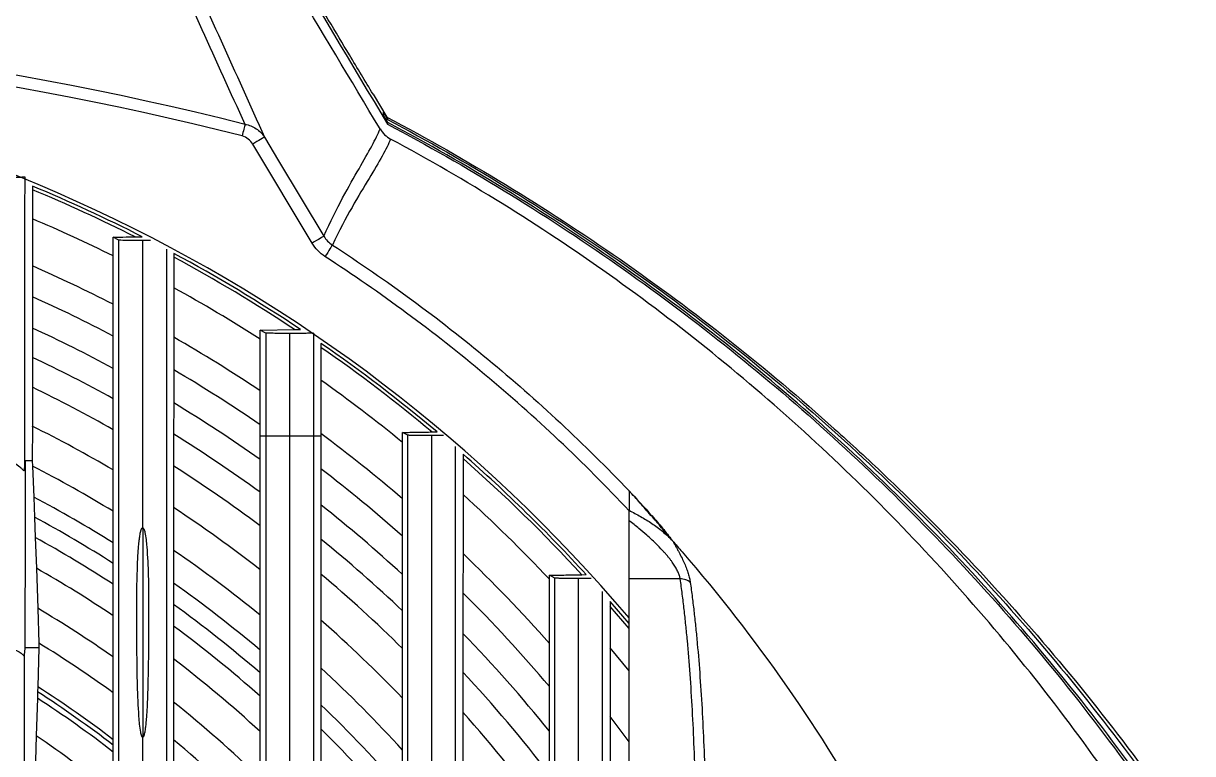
# Model space of a CAD drawing. Extents: x 9.3 to 87.2, y 1.1 to 68.8.
# Drawn here: x 82.111 to 84.659, y 29.003 to 30.594 of the extents above; entities that cross this region are included whole.
import ezdxf

# ---------------------------------------------------------------- set-up
doc = ezdxf.new("R2010")
doc.units = 0
doc.header["$MEASUREMENT"] = 0
doc.layers.add('OBJECT', color=7, linetype='CONTINUOUS')

msp = doc.modelspace()

# ---------------------------------------------------------------- linework, layer by layer
at = {"layer": 'OBJECT'}
for p, q in [((82.873, 30.44), (82.903, 30.3902)), ((82.9049, 30.3784), (82.8949, 30.3952)), ((82.7401, 30.1154), (82.6106, 30.331)), ((82.1307, 30.2319), (82.1306, 30.1685)), ((82.1307, 30.2397), (82.1307, 30.2319)), ((82.1306, 30.1685), (82.1306, 30.0658)), ((82.3191, 30.122), (82.3063, 30.1286)), ((82.3063, 30.0877), (82.3063, 30.1286)), ((82.3542, 30.1291), (82.3698, 30.1293)), ((82.3063, 29.9821), (82.3063, 30.0877)), ((82.4387, 30.085), (82.4386, 30.0184)), ((82.4387, 30.0932), (82.4387, 30.085)), ((82.1306, 30.0658), (82.1305, 29.9987)), ((82.4386, 30.0184), (82.4386, 29.9103)), ((82.1305, 29.9987), (82.1305, 29.9305)), ((82.3064, 29.913), (82.3063, 29.9821)), ((82.1305, 29.9305), (82.1304, 29.8665)), ((82.6266, 29.926), (82.702, 29.9271)), ((82.6266, 29.9065), (82.6266, 29.926)), ((82.6906, 29.9187), (82.6909, 29.9187)), ((82.6906, 29.9187), (82.6906, 29.9187)), ((82.702, 29.9271), (82.7147, 29.9273)), ((82.3064, 29.8427), (82.3064, 29.913)), ((82.4386, 29.9103), (82.4385, 29.8394)), ((82.6266, 29.7938), (82.6266, 29.9065)), ((82.7594, 29.897), (82.7594, 29.8882)), ((82.1304, 29.8665), (82.1304, 29.8013)), ((82.7594, 29.8882), (82.7593, 29.8168)), ((82.3064, 29.7765), (82.3064, 29.8427)), ((82.4385, 29.8394), (82.4385, 29.7672)), ((82.7593, 29.8168), (82.7592, 29.7004)), ((82.1304, 29.8013), (82.1304, 29.7167)), ((82.6267, 29.7197), (82.6266, 29.7938)), ((82.3065, 29.709), (82.3064, 29.7765)), ((82.4385, 29.7672), (82.4384, 29.6992)), ((82.1304, 29.7167), (82.1303, 29.6409)), ((82.6267, 29.6955), (82.6267, 29.7197)), ((82.3065, 29.6213), (82.3065, 29.709)), ((82.4384, 29.6992), (82.4384, 29.6297)), ((82.6266, 29.6441), (82.6267, 29.6955)), ((82.6267, 29.6955), (82.6391, 29.6955)), ((82.6909, 29.6955), (82.691, 29.6955)), ((82.743, 29.6955), (82.7592, 29.6955)), ((82.7592, 29.7004), (82.7592, 29.6955)), ((82.7592, 29.6955), (82.7593, 29.6236)), ((82.9489, 29.697), (82.9371, 29.7031)), ((82.9371, 29.6814), (82.9371, 29.7031)), ((83.0014, 29.7041), (83.0125, 29.7043)), ((82.9371, 29.5584), (82.9371, 29.6814)), ((82.1303, 29.6409), (82.1149, 29.6409)), ((82.1303, 29.6409), (82.1308, 29.6297)), ((82.6266, 29.5728), (82.6266, 29.6441)), ((83.0691, 29.6558), (83.0691, 29.6462)), ((83.0691, 29.6462), (83.0691, 29.5678)), ((82.1308, 29.6297), (82.1335, 29.5623)), ((82.3065, 29.5312), (82.3065, 29.6213)), ((82.4384, 29.6297), (82.4384, 29.5392)), ((82.7593, 29.6236), (82.7593, 29.545)), ((82.1335, 29.5623), (82.1352, 29.5185)), ((82.6266, 29.4996), (82.6266, 29.5728)), ((83.0691, 29.5678), (83.069, 29.439)), ((82.4384, 29.5392), (82.4383, 29.446)), ((82.7593, 29.545), (82.7593, 29.4706)), ((82.9372, 29.4771), (82.9371, 29.5584)), ((83.4309, 29.5345), (83.4309, 29.5335)), ((82.1352, 29.5185), (82.1368, 29.4742)), ((82.3066, 29.4624), (82.3065, 29.5312)), ((83.4309, 29.3838), (83.4309, 29.5111)), ((82.3709, 29.4955), (82.3709, 29.039)), ((82.6266, 29.404), (82.6266, 29.4996)), ((82.1368, 29.4742), (82.1392, 29.4072)), ((82.3066, 29.4177), (82.3066, 29.4624)), ((82.7593, 29.4706), (82.7593, 29.3943)), ((82.9372, 29.3935), (82.9372, 29.4771)), ((82.4383, 29.446), (82.4383, 29.3747)), ((83.069, 29.439), (83.0689, 29.3535)), ((82.1392, 29.4072), (82.1421, 29.3198)), ((82.3066, 29.3723), (82.3066, 29.4177)), ((82.6266, 29.305), (82.6266, 29.404)), ((82.7593, 29.3943), (82.7592, 29.2941)), ((82.9373, 29.314), (82.9372, 29.3935)), ((83.2691, 29.3857), (83.2572, 29.3918)), ((83.2572, 29.3832), (83.2572, 29.3918)), ((83.2573, 29.2433), (83.2572, 29.3832)), ((83.3278, 29.3931), (83.3375, 29.3933)), ((83.5424, 29.3838), (83.4309, 29.3838)), ((83.4309, 27.9441), (83.4309, 29.3838)), ((82.3066, 29.3036), (82.3066, 29.3723)), ((82.4383, 29.3747), (82.4383, 29.3282)), ((83.0689, 29.3535), (83.0689, 29.2653)), ((83.3897, 29.335), (83.3897, 29.324)), ((83.4309, 29.2869), (83.3897, 29.335)), ((82.1421, 29.3198), (82.1446, 29.244)), ((82.4383, 29.3282), (82.4382, 29.2811)), ((82.6266, 29.229), (82.6266, 29.305)), ((82.9373, 29.232), (82.9373, 29.314)), ((83.3897, 29.324), (83.3896, 29.2339)), ((83.4309, 29.2757), (83.3897, 29.324)), ((82.3066, 29.2138), (82.3066, 29.3036)), ((82.4382, 29.2811), (82.4382, 29.2094)), ((82.7592, 29.2941), (82.7592, 29.1901)), ((83.0689, 29.2653), (83.0688, 29.181)), ((82.1449, 29.2336), (82.1143, 29.2336)), ((82.1449, 29.2336), (82.1421, 29.1489)), ((82.1446, 29.244), (82.1449, 29.2336)), ((82.6266, 29.1793), (82.6266, 29.229)), ((82.9374, 29.1238), (82.9373, 29.232)), ((83.2573, 29.1495), (83.2573, 29.2433)), ((83.3896, 29.2339), (83.3895, 29.0838)), ((83.4309, 29.1835), (83.3896, 29.2339)), ((82.1126, 29.2182), (82.1126, 28.7231)), ((82.3067, 29.1357), (82.3066, 29.2138)), ((82.4382, 29.2094), (82.4382, 29.1155)), ((82.6266, 29.1287), (82.6266, 29.1793)), ((82.7592, 29.1901), (82.7591, 29.1098)), ((83.0688, 29.181), (83.0688, 29.0937)), ((82.1418, 29.138), (82.1414, 29.124)), ((82.1421, 29.1489), (82.1418, 29.138)), ((82.3067, 29.0336), (82.3067, 29.1357)), ((82.6267, 29.0514), (82.6266, 29.1287)), ((83.2573, 29.052), (83.2573, 29.1495)), ((82.1414, 29.124), (82.1389, 29.0419)), ((82.4382, 29.1155), (82.4382, 29.0334)), ((82.7591, 29.1098), (82.7591, 29.0571)), ((82.9374, 29.0105), (82.9374, 29.1238)), ((83.0688, 29.0937), (83.0687, 28.9776)), ((83.3895, 29.0838), (83.3895, 28.9822)), ((83.4309, 29.0293), (83.3895, 29.0838)), ((82.6267, 28.9495), (82.6267, 29.0514)), ((82.7591, 29.0571), (82.7591, 29.0033)), ((83.2573, 28.9581), (83.2573, 29.052)), ((82.1389, 29.0419), (82.1373, 28.9878)), ((82.3067, 29.0218), (82.3067, 29.0336)), ((82.4382, 29.0334), (82.4382, 28.9256)), ((82.3066, 29.0067), (82.3067, 29.0218)), ((82.3066, 28.9176), (82.3066, 29.0067)), ((82.7591, 29.0033), (82.759, 28.9209)), ((82.9374, 28.9558), (82.9374, 29.0105))]:
    msp.add_line(p, q, dxfattribs=at)
at = {"layer": 'OBJECT', "flags": 128}
for points in [[(82.594, 30.3743), (82.5935, 30.3721), (82.5928, 30.3696), (82.5921, 30.3668), (82.5913, 30.3636), (82.5905, 30.3602), (82.5895, 30.3566), (82.5886, 30.3529), (82.5877, 30.3491)], [(82.6362, 30.3464), (82.6354, 30.3458), (82.6337, 30.3448), (82.6312, 30.3433), (82.628, 30.3414), (82.6242, 30.3391), (82.6199, 30.3366), (82.6154, 30.3338), (82.6106, 30.331)], [(82.6362, 30.3464), (82.6671, 30.2949), (82.7657, 30.1308)], [(82.7657, 30.1308), (82.7649, 30.1303), (82.7632, 30.1293), (82.7607, 30.1278), (82.7575, 30.1259), (82.7537, 30.1236), (82.7494, 30.121), (82.7449, 30.1183), (82.7401, 30.1154)], [(82.7844, 30.1114), (82.7839, 30.1105), (82.7827, 30.1088), (82.7812, 30.1063), (82.7791, 30.1032), (82.7767, 30.0995), (82.7741, 30.0954), (82.7712, 30.0909), (82.7682, 30.0863)], [(82.6391, 29.9196), (82.6266, 29.926), (82.6266, 29.926)]]:
    msp.add_lwpolyline(points, dxfattribs=at)
at = {"layer": 'OBJECT'}
for centre, radius, start, end in [((80.8209, 23.3398), 7.2545, 75.85276, 89.84204), ((80.8209, 23.3398), 7.2285, 75.85276, 89.84147), ((80.8209, 27.0888), 3.42, 40.2566, 89.6649), ((80.8209, 27.0888), 3.4123, 63.0051, 67.4284), ((80.8209, 27.0888), 3.4051, 63.2373, 67.378), ((80.8209, 27.0888), 3.3466, 63.6508, 66.9608), ((80.8209, 27.0888), 3.4123, 56.2893, 61.6993), ((80.8209, 27.0888), 3.4051, 56.4659, 61.6341), ((80.8209, 27.0888), 3.2524, 62.8242, 66.2538), ((80.8209, 27.0888), 3.3466, 57.3464, 61.0927), ((80.8209, 27.0888), 3.1911, 62.2569, 65.7696), ((80.8209, 27.0888), 3.129, 61.6567, 65.2581), ((80.8209, 27.0888), 3.2524, 56.2746, 60.1726), ((80.8209, 27.0888), 3.4123, 50.0406, 55.3827), ((80.8209, 27.0888), 3.071, 61.0703, 64.759), ((80.8209, 27.0888), 3.4051, 50.1807, 55.299), ((80.8209, 27.0888), 3.1911, 55.5361, 59.5405), ((80.8209, 27.0888), 3.3466, 50.7772, 54.6041), ((80.8209, 27.0888), 3.0121, 60.4487, 64.2307), ((80.8209, 27.0888), 3.129, 54.7532, 58.8708), ((80.8209, 27.0888), 2.9361, 59.6035, 63.5134), ((80.8209, 27.0888), 3.071, 53.9853, 58.2155), ((80.8209, 27.0888), 3.2524, 49.4072, 53.4172), ((80.8209, 27.0888), 3.4123, 42.4821, 48.7879), ((80.8209, 27.0888), 3.4051, 42.589, 48.6815), ((80.8209, 27.0888), 2.8588, 58.6888, 62.7283), ((80.8209, 27.0888), 3.0121, 53.1674, 57.5198), ((80.8209, 27.0888), 3.1911, 48.4563, 52.5949), ((80.8209, 27.0888), 2.8002, 57.9567, 62.0467), ((80.8209, 27.0888), 3.3466, 43.2827, 47.796), ((80.8209, 27.0888), 2.9361, 52.0485, 56.572), ((80.8209, 27.0888), 3.129, 47.4401, 51.7203), ((80.8209, 27.0888), 2.7624, 57.4646, 61.5908), ((80.8209, 27.0888), 2.7243, 56.9516, 61.1173), ((80.8209, 27.0888), 3.071, 46.4364, 50.8607), ((80.8209, 27.0888), 2.8588, 50.8288, 55.5438), ((80.8209, 27.0888), 3.2524, 41.4869, 46.2729), ((80.8209, 27.0888), 2.667, 56.146, 60.3769), ((80.8209, 27.0888), 3.0121, 45.3605, 49.9439), ((80.8209, 27.0888), 2.8002, 49.8456, 54.7186), ((80.8209, 27.0888), 3.1911, 40.225, 45.2122), ((80.8209, 27.0888), 2.5929, 55.0404, 59.3664), ((80.8209, 27.0888), 2.7624, 49.1809, 54.1628), ((80.8209, 27.0888), 2.7243, 48.4847, 53.5824), ((80.8209, 27.0888), 2.9361, 43.8756, 48.6864), ((80.8209, 27.0888), 3.129, 38.861, 44.0745), ((80.8209, 27.0888), 2.5293, 54.0255, 58.4438), ((80.8209, 27.0888), 2.667, 47.3839, 52.6688), ((80.8209, 27.0888), 2.8588, 42.238, 47.3107), ((80.8209, 27.0888), 3.071, 37.4971, 42.946), ((80.8209, 27.0888), 2.438, 52.4532, 57.1942), ((80.8209, 27.0888), 2.4474, 52.622, 57.3263), ((80.8209, 27.0888), 2.4261, 52.2356, 57.0242), ((80.8209, 27.0888), 2.5929, 45.858, 51.4106), ((80.8209, 27.0888), 2.8002, 40.9025, 46.1971), ((80.8209, 27.0888), 3.0121, 36.0138, 41.7301), ((80.8209, 27.0888), 2.7624, 39.9912, 45.4419), ((80.8209, 27.0888), 2.3562, 50.9098, 55.9888), ((80.8209, 27.0888), 2.5293, 44.4398, 50.2503)]:
    msp.add_arc(centre, radius, start, end, dxfattribs=at)
for points, knots in [([(82.873, 30.44), (82.8561, 30.4681), (82.8255, 30.519), (82.7796, 30.5952), (82.7396, 30.6616), (82.7062, 30.7172), (82.6763, 30.767), (82.6456, 30.8181), (82.5958, 30.9011), (82.5227, 31.023), (82.4629, 31.1226), (82.4293, 31.1786)], [0, 0, 0, 0, 0.154296, 0.279932, 0.378304, 0.452419, 0.496235, 0.557513, 0.638515, 0.797026, 1, 1, 1, 1]), ([(82.8882, 30.3643), (82.8238, 30.472), (82.7594, 30.5796), (82.695, 30.6872), (82.6127, 30.8248), (82.5304, 30.9623), (82.4481, 31.0999)], [0.00042223, 0.00042223, 0.00042223, 0.00042223, 0.00998302, 0.00998302, 0.00998302, 0.02220394, 0.02220394, 0.02220394, 0.02220394]), ([(82.903, 30.3902), (83.0787, 30.2972), (83.2482, 30.194), (83.4928, 30.0236), (83.5726, 29.9644), (83.7283, 29.8413), (83.8042, 29.7774), (83.9152, 29.678), (83.9518, 29.6443), (84.0237, 29.5759), (84.0591, 29.5412), (84.1635, 29.4357), (84.2308, 29.3633), (84.426, 29.1405), (84.5472, 28.9841), (84.6591, 28.8198)], [0, 0, 0, 0, 0.25, 0.25, 0.375, 0.375, 0.5, 0.5, 0.5625, 0.5625, 0.625, 0.625, 0.75, 0.75, 1, 1, 1, 1]), ([(82.9048, 30.3846), (82.992, 30.3385), (83.0777, 30.2897), (83.2461, 30.187), (83.3287, 30.133), (83.5714, 29.9638), (83.7263, 29.8411), (84.0199, 29.5777), (84.1587, 29.437), (84.4181, 29.1397), (84.5387, 28.9833), (84.6493, 28.8199)], [0, 0, 0, 0, 0.125, 0.125, 0.25, 0.25, 0.5, 0.5, 0.75, 0.75, 1, 1, 1, 1]), ([(84.6336, 28.8212), (84.579, 28.9025), (84.5219, 28.9822), (84.4029, 29.1379), (84.3411, 29.2138), (84.2129, 29.3615), (84.1466, 29.4335), (84.0094, 29.5733), (83.9387, 29.6411), (83.7203, 29.8378), (83.5666, 29.96), (83.3258, 30.1283), (83.2438, 30.182), (83.0766, 30.2841), (82.9916, 30.3326), (82.9049, 30.3784)], [0, 0, 0, 0, 0.125, 0.125, 0.25, 0.25, 0.375, 0.375, 0.5, 0.5, 0.75, 0.75, 0.875, 0.875, 1, 1, 1, 1]), ([(82.594, 30.3743), (82.5984, 30.3736), (82.6027, 30.3724), (82.6108, 30.3692), (82.6146, 30.3672), (82.6256, 30.3599), (82.6316, 30.3537), (82.6362, 30.3464)], [0, 0, 0, 0, 0.25, 0.25, 0.5, 0.5, 1, 1, 1, 1]), ([(82.7657, 30.1308), (82.794, 30.1939), (82.821, 30.2406), (82.8532, 30.2963), (82.8625, 30.3126), (82.8778, 30.3414), (82.8839, 30.3538), (82.8882, 30.3643)], [0, 0, 0, 0, 0.5, 0.5, 0.75, 0.75, 1, 1, 1, 1]), ([(82.8882, 30.3643), (82.891, 30.3597), (82.8944, 30.3555), (82.9021, 30.3481), (82.9065, 30.3449), (82.9113, 30.3423)], [0, 0, 0, 0, 0.5, 0.5, 1, 1, 1, 1]), ([(82.9045, 30.3746), (82.9909, 30.3288), (83.0757, 30.2805), (83.2423, 30.1786), (83.3241, 30.1251), (83.4841, 30.0131), (83.5624, 29.9546), (83.7153, 29.833), (83.7897, 29.7699), (83.9343, 29.6393), (84.0047, 29.5718), (84.1412, 29.4324), (84.2075, 29.3604), (84.3988, 29.1391), (84.517, 28.9841), (84.6256, 28.8216)], [0, 0, 0, 0, 0.125, 0.125, 0.25, 0.25, 0.375, 0.375, 0.5, 0.5, 0.625, 0.625, 0.75, 0.75, 1, 1, 1, 1]), ([(82.6106, 30.331), (82.608, 30.3353), (82.6048, 30.3391), (82.597, 30.3454), (82.5925, 30.3478), (82.5877, 30.3491)], [0, 0, 0, 0, 0.5, 0.5, 1, 1, 1, 1]), ([(82.9113, 30.3423), (82.9069, 30.3318), (82.9007, 30.3195), (82.8849, 30.2909), (82.8753, 30.2748), (82.842, 30.2197), (82.814, 30.1736), (82.7844, 30.1114)], [0, 0, 0, 0, 0.25, 0.25, 0.5, 0.5, 1, 1, 1, 1]), ([(84.5524, 28.8395), (84.5008, 28.9179), (84.4469, 28.9946), (84.3345, 29.1444), (84.2761, 29.2174), (84.1547, 29.3599), (84.0917, 29.4294), (83.9614, 29.5645), (83.8943, 29.6298), (83.7563, 29.7563), (83.6853, 29.8173), (83.5396, 29.9351), (83.4647, 29.9919), (83.2356, 30.1546), (83.0766, 30.2534), (82.9113, 30.3423)], [0, 0, 0, 0, 0.125, 0.125, 0.25, 0.25, 0.375, 0.375, 0.5, 0.5, 0.625, 0.625, 0.75, 0.75, 1, 1, 1, 1]), ([(82.0638, 30.2589), (82.0678, 30.2589), (82.0757, 30.2589), (82.0877, 30.2591), (82.1008, 30.2594), (82.1109, 30.2598), (82.1128, 30.2602), (82.1137, 30.2603)], [0, 0, 0, 0, 0.113325, 0.2257351, 0.4046045, 0.7054937, 1, 1, 1, 1]), ([(82.1137, 30.2603), (82.1137, 30.2447), (82.1136, 30.1514), (82.1135, 30.0036), (82.1135, 29.8084), (82.1134, 29.7015), (82.1134, 29.6409), (82.1134, 29.6409)], [0, 0, 0, 0, 0.080863, 0.483213, 0.741499, 0.999997, 1, 1, 1, 1]), ([(82.3063, 30.1286), (82.3158, 30.1287), (82.3319, 30.1289), (82.3478, 30.1291), (82.3542, 30.1291)], [0, 0, 0, 0, 0.598162, 1, 1, 1, 1]), ([(82.3709, 30.1211), (82.3652, 30.1211), (82.3538, 30.1211), (82.3386, 30.1213), (82.3268, 30.1215), (82.3204, 30.1217), (82.3195, 30.1219), (82.3191, 30.122)], [0, 0, 0, 0, 0.212091, 0.42449, 0.639819, 0.859917, 1, 1, 1, 1]), ([(82.3191, 27.7642), (82.3191, 27.8397), (82.3191, 28.0077), (82.3191, 28.2475), (82.3191, 28.4874), (82.3191, 28.7058), (82.3191, 28.9021), (82.3191, 29.0936), (82.3191, 29.2901), (82.3191, 29.4963), (82.3191, 29.7051), (82.3191, 29.9167), (82.3191, 30.0528), (82.3191, 30.122)], [0, 0, 0, 0, 0.076748, 0.170724, 0.25993, 0.344183, 0.423507, 0.498162, 0.588795, 0.681648, 0.782045, 0.889239, 1, 1, 1, 1]), ([(82.3709, 29.4955), (82.3709, 29.5538), (82.3709, 29.674), (82.3709, 29.8852), (82.3709, 30.0307), (82.3709, 30.1211)], [0, 0, 0, 0, 0.2635522, 0.5429809, 1, 1, 1, 1]), ([(82.3877, 30.1211), (82.3849, 30.1211), (82.3795, 30.1211), (82.3737, 30.1211), (82.3709, 30.1211)], [0, 0, 0, 0, 0.517113, 1, 1, 1, 1]), ([(82.4226, 30.1027), (82.4226, 30.0356), (82.4226, 29.8978), (82.4226, 29.6804), (82.4226, 29.4595), (82.4226, 29.24), (82.4226, 29.0118), (82.4226, 28.7823), (82.4226, 28.5411), (82.4226, 28.2943), (82.4226, 28.0382), (82.4226, 27.8545), (82.4226, 27.7665)], [0, 0, 0, 0, 0.108416, 0.222817, 0.329103, 0.427636, 0.525365, 0.629321, 0.717185, 0.810539, 0.909292, 1, 1, 1, 1]), ([(82.7844, 30.1114), (82.9024, 30.0349), (83.0153, 29.9519), (83.1771, 29.8179), (83.2298, 29.7716), (83.3326, 29.6758), (83.3825, 29.6264), (83.4309, 29.5757)], [0, 0, 0, 0, 0.5, 0.5, 0.75, 0.75, 1, 1, 1, 1]), ([(83.4309, 29.5325), (83.3816, 29.5851), (83.3306, 29.6362), (83.2255, 29.7354), (83.1715, 29.7834), (83.0055, 29.922), (82.8896, 30.0076), (82.7682, 30.0863)], [0, 0, 0, 0, 0.25, 0.25, 0.5, 0.5, 1, 1, 1, 1]), ([(82.6391, 29.9196), (82.6391, 29.8786), (82.6391, 29.8053), (82.6391, 29.7291), (82.6391, 29.6955)], [0, 0, 0, 0, 0.559723, 1, 1, 1, 1]), ([(82.6906, 29.9187), (82.6848, 29.9188), (82.6734, 29.9188), (82.6582, 29.9189), (82.6465, 29.9192), (82.6403, 29.9194), (82.6395, 29.9196), (82.6391, 29.9196)], [0, 0, 0, 0, 0.21405, 0.428363, 0.645491, 0.867144, 1, 1, 1, 1]), ([(82.6906, 29.9187), (82.6906, 29.9187), (82.6906, 29.9187), (82.6906, 29.9187), (82.6906, 29.9187), (82.6906, 29.9187), (82.6906, 29.9187), (82.6906, 29.9187), (82.6906, 29.9187), (82.6906, 29.9187), (82.6906, 29.9187), (82.6906, 29.9187), (82.6906, 29.9187), (82.6906, 29.9187)], [0, 0, 0, 0, 0.151859, 0.268359, 0.372071, 0.424095, 0.462365, 0.486839, 0.511683, 0.534377, 0.574191, 0.680837, 1, 1, 1, 1]), ([(82.7431, 29.9196), (82.7423, 29.9195), (82.7407, 29.9193), (82.7308, 29.919), (82.7168, 29.9188), (82.7026, 29.9188), (82.6938, 29.9187), (82.6909, 29.9187)], [0, 0, 0, 0, 0.225896, 0.451559, 0.674025, 0.891797, 1, 1, 1, 1]), ([(82.6909, 29.9187), (82.6909, 29.8779), (82.6909, 29.8049), (82.6909, 29.729), (82.6909, 29.6955)], [0, 0, 0, 0, 0.559712, 1, 1, 1, 1]), ([(82.7431, 29.9196), (82.7431, 29.8786), (82.743, 29.8053), (82.743, 29.7291), (82.743, 29.6955)], [0, 0, 0, 0, 0.559723, 1, 1, 1, 1]), ([(82.6391, 29.6955), (82.6391, 29.6061), (82.6391, 29.4302), (82.6391, 29.1493), (82.639, 28.87), (82.639, 28.5968), (82.639, 28.326), (82.639, 28.0554), (82.639, 27.8656), (82.639, 27.772)], [0, 0, 0, 0, 0.1688338, 0.3318784, 0.4836118, 0.6208016, 0.7496822, 0.8767103, 1, 1, 1, 1]), ([(82.6391, 29.6955), (82.6402, 29.6956), (82.6426, 29.6957), (82.6566, 29.6957), (82.6737, 29.6956), (82.6853, 29.6956), (82.6909, 29.6955)], [0, 0, 0, 0, 0.270088, 0.56169, 0.788984, 1, 1, 1, 1]), ([(82.6909, 29.6955), (82.6909, 29.6955), (82.6909, 29.6955), (82.6909, 29.6954), (82.6909, 29.6954)], [0, 0, 0, 0, 0.559885, 1, 1, 1, 1]), ([(82.6909, 29.6955), (82.6909, 29.6955), (82.691, 29.6955), (82.691, 29.6955), (82.691, 29.6955)], [0, 0, 0, 0, 0.559844, 1, 1, 1, 1]), ([(82.6909, 29.6954), (82.6909, 29.6188), (82.6909, 29.4677), (82.6909, 29.2426), (82.6909, 29.0347), (82.6909, 28.904), (82.6909, 28.8407)], [0, 0, 0, 0, 0.2943602, 0.581245, 0.7968207, 1, 1, 1, 1]), ([(82.691, 29.6955), (82.6982, 29.6955), (82.7132, 29.6954), (82.7305, 29.6954), (82.7408, 29.6954), (82.7423, 29.6955), (82.743, 29.6955)], [0, 0, 0, 0, 0.270412, 0.561722, 0.788825, 1, 1, 1, 1]), ([(82.743, 29.6955), (82.743, 29.6061), (82.743, 29.4302), (82.743, 29.1493), (82.743, 28.87), (82.743, 28.5968), (82.7429, 28.326), (82.7429, 28.0563), (82.7429, 27.8674), (82.7429, 27.7748)], [0, 0, 0, 0, 0.169042, 0.332288, 0.484209, 0.621568, 0.750608, 0.877793, 1, 1, 1, 1]), ([(82.9371, 29.7031), (82.9479, 29.7032), (82.9695, 29.7036), (82.9908, 29.704), (83.0014, 29.7041)], [0, 0, 0, 0, 0.504158, 1, 1, 1, 1]), ([(82.9489, 28.9558), (82.9489, 29.0297), (82.9489, 29.1774), (82.9489, 29.4284), (82.9489, 29.5951), (82.9489, 29.697)], [0, 0, 0, 0, 0.2800818, 0.5600234, 1, 1, 1, 1]), ([(83.0009, 29.6961), (82.9961, 29.6961), (82.9856, 29.6962), (82.9706, 29.6963), (82.9582, 29.6965), (82.9506, 29.6968), (82.9494, 29.6969), (82.9489, 29.697)], [0, 0, 0, 0, 0.178812, 0.392008, 0.607323, 0.826626, 1, 1, 1, 1]), ([(83.0268, 29.6963), (83.0266, 29.6963), (83.0218, 29.6962), (83.0124, 29.6961), (83.0037, 29.6961), (83.0009, 29.6961)], [0, 0, 0, 0, 0.04116, 0.68499, 1, 1, 1, 1]), ([(83.0009, 28.9558), (83.0009, 29.0296), (83.0009, 29.1771), (83.0009, 29.4278), (83.0009, 29.5944), (83.0009, 29.6961)], [0, 0, 0, 0, 0.280082, 0.560024, 1, 1, 1, 1]), ([(83.0529, 28.9558), (83.0529, 29.0297), (83.0529, 29.1774), (83.0529, 29.4199), (83.0529, 29.5786), (83.0529, 29.6725)], [0, 0, 0, 0, 0.290134, 0.580123, 1, 1, 1, 1]), ([(82.065, 29.6409), (82.0687, 29.6409), (82.0778, 29.6407), (82.0915, 29.6365), (82.1027, 29.6293), (82.109, 29.6228), (82.1119, 29.6194), (82.1131, 29.6193), (82.1133, 29.6212), (82.1134, 29.6223)], [0, 0, 0, 0, 0.132474, 0.329582, 0.525438, 0.670843, 0.771974, 0.87275, 1, 1, 1, 1]), ([(82.1134, 29.6223), (82.1136, 29.626), (82.114, 29.6336), (82.1146, 29.6384), (82.1149, 29.6409)], [0, 0, 0, 0, 0.498857, 1, 1, 1, 1]), ([(82.1134, 29.6409), (82.1134, 29.6409), (82.1134, 29.6349), (82.1134, 29.6286), (82.1134, 29.6223)], [0, 0, 0, 0, 0.000082, 1, 1, 1, 1]), ([(82.1149, 29.6409), (82.1149, 29.6409), (82.1149, 29.6285), (82.1148, 29.5585), (82.1145, 29.4331), (82.1143, 29.2983), (82.1143, 29.2336), (82.1143, 29.2336)], [0, 0, 0, 0, 0.0000025, 0.1070593, 0.5353685, 0.9999975, 1, 1, 1, 1]), ([(83.4309, 29.5757), (83.4309, 29.5748), (83.4309, 29.5725), (83.4309, 29.5694), (83.4309, 29.5694), (83.4309, 29.5694)], [0, 0, 0, 0, 0.25, 0.25, 0.2507531, 0.2507531, 0.2507531, 0.2507531]), ([(83.5245, 29.4682), (83.517, 29.4773), (83.5095, 29.4863), (83.4943, 29.5044), (83.4865, 29.5134), (83.4709, 29.5313), (83.4631, 29.5403), (83.4472, 29.5581), (83.4391, 29.5669), (83.4309, 29.5757)], [0, 0, 0, 0, 0.25, 0.25, 0.5, 0.5, 0.75, 0.75, 1, 1, 1, 1]), ([(83.4309, 29.5622), (83.4309, 29.5611), (83.4309, 29.5599), (83.4309, 29.556), (83.4309, 29.5533), (83.4309, 29.5505)], [0.4233158, 0.4233158, 0.4233158, 0.4233158, 0.5, 0.5, 0.6620483, 0.6620483, 0.6620483, 0.6620483]), ([(83.4309, 29.5505), (83.4309, 29.549), (83.4309, 29.5475), (83.4309, 29.5422), (83.4309, 29.5383), (83.4309, 29.5344)], [0.6620483, 0.6620483, 0.6620483, 0.6620483, 0.75, 0.75, 0.9646688, 0.9646688, 0.9646688, 0.9646688]), ([(83.4309, 29.5335), (83.4394, 29.5291), (83.4478, 29.5245), (83.4644, 29.515), (83.4725, 29.5101), (83.4805, 29.5048)], [0, 0, 0, 0, 0.5, 0.5, 1, 1, 1, 1]), ([(83.4309, 29.5111), (83.4309, 29.5136), (83.4309, 29.5187), (83.4309, 29.5262), (83.4309, 29.531), (83.4309, 29.5335)], [0, 0, 0, 0, 0.332207, 0.665337, 1, 1, 1, 1]), ([(83.5424, 29.3838), (83.5422, 29.3849), (83.5418, 29.3872), (83.5408, 29.3909), (83.5394, 29.3947), (83.5378, 29.3986), (83.5358, 29.4028), (83.5335, 29.407), (83.531, 29.4114), (83.5281, 29.416), (83.5248, 29.4207), (83.5213, 29.4255), (83.5175, 29.4304), (83.5134, 29.4354), (83.5089, 29.4405), (83.5009, 29.4493), (83.4881, 29.4622), (83.4706, 29.4782), (83.4513, 29.4946), (83.4381, 29.5053), (83.4309, 29.5111)], [0, 0, 0, 0, 0.03275, 0.065627, 0.098703, 0.132046, 0.165724, 0.199802, 0.234343, 0.269408, 0.305054, 0.341338, 0.378311, 0.416022, 0.454519, 0.493845, 0.613582, 0.746552, 0.861026, 1, 1, 1, 1]), ([(83.4803, 29.5219), (83.4882, 29.5129), (83.4961, 29.5037), (83.5111, 29.4856), (83.5182, 29.4767), (83.5245, 29.4682)], [0, 0, 0, 0, 0.5, 0.5, 1, 1, 1, 1]), ([(82.3709, 29.039), (82.3708, 29.039), (82.3706, 29.039), (82.3702, 29.0392), (82.3694, 29.04), (82.3678, 29.0436), (82.3647, 29.0585), (82.3597, 29.1186), (82.3585, 29.2067), (82.3577, 29.3131), (82.3583, 29.3843), (82.3603, 29.4316), (82.3618, 29.4529), (82.3632, 29.4671), (82.3645, 29.4766), (82.3656, 29.483), (82.3665, 29.4873), (82.3674, 29.4901), (82.368, 29.492), (82.3686, 29.4933), (82.3691, 29.4942), (82.3696, 29.4949), (82.3701, 29.4953), (82.3705, 29.4955), (82.3708, 29.4955), (82.3709, 29.4955)], [0, 0, 0, 0, 0.000435, 0.000993, 0.002039, 0.006642, 0.024814, 0.097193, 0.386386, 0.588582, 0.793128, 0.860987, 0.906473, 0.936983, 0.957465, 0.971232, 0.980501, 0.986757, 0.990995, 0.993881, 0.995864, 0.997741, 0.998586, 0.99944, 1, 1, 1, 1]), ([(82.3709, 29.4955), (82.371, 29.4955), (82.3713, 29.4955), (82.3717, 29.4953), (82.3725, 29.4945), (82.3743, 29.4912), (82.3776, 29.4776), (82.3831, 29.4224), (82.3842, 29.3232), (82.3836, 29.2167), (82.3819, 29.142), (82.3806, 29.108), (82.3792, 29.0851), (82.3779, 29.0698), (82.3768, 29.0595), (82.3758, 29.0526), (82.3749, 29.048), (82.3742, 29.0449), (82.3735, 29.0428), (82.373, 29.0415), (82.3726, 29.0405), (82.3722, 29.0398), (82.3718, 29.0394), (82.3714, 29.0391), (82.3711, 29.039), (82.371, 29.039), (82.3709, 29.039)], [0, 0, 0, 0, 0.000522, 0.001189, 0.002443, 0.006959, 0.024865, 0.096172, 0.38105, 0.68937, 0.791599, 0.860055, 0.905918, 0.936663, 0.957291, 0.971145, 0.980463, 0.986744, 0.99099, 0.993874, 0.995846, 0.99721, 0.99864, 0.999214, 0.999697, 1, 1, 1, 1]), ([(83.4805, 29.5048), (83.4885, 29.4995), (83.4961, 29.4938), (83.5109, 29.4816), (83.518, 29.4752), (83.5245, 29.4682)], [0, 0, 0, 0, 0.5, 0.5, 1, 1, 1, 1]), ([(83.5257, 29.4668), (83.527, 29.4647), (83.5295, 29.4604), (83.5332, 29.4541), (83.5367, 29.4477), (83.5412, 29.4393), (83.5464, 29.4291), (83.5518, 29.4173), (83.5563, 29.406), (83.56, 29.3953), (83.5627, 29.3854), (83.5637, 29.3794), (83.5642, 29.3764)], [0, 0, 0, 0, 0.061983, 0.124771, 0.188422, 0.252992, 0.380317, 0.504454, 0.631337, 0.75564, 0.878224, 1, 1, 1, 1]), ([(83.2572, 29.3918), (83.2692, 29.392), (83.2928, 29.3925), (83.3163, 29.3929), (83.3278, 29.3931)], [0, 0, 0, 0, 0.507871, 1, 1, 1, 1]), ([(83.3209, 29.3848), (83.3161, 29.3848), (83.3054, 29.3848), (83.2903, 29.385), (83.2803, 29.3851), (83.2731, 29.3853), (83.2698, 29.3855), (83.2693, 29.3856), (83.2691, 29.3857)], [0, 0, 0, 0, 0.180264, 0.399951, 0.620044, 0.703485, 0.927142, 1, 1, 1, 1]), ([(83.2691, 27.7908), (83.2691, 27.8542), (83.2691, 28.0092), (83.2691, 28.2358), (83.2691, 28.4723), (83.2691, 28.6958), (83.2691, 28.8983), (83.2691, 29.08), (83.2691, 29.241), (83.2691, 29.3384), (83.2691, 29.3857)], [0, 0, 0, 0, 0.1030489, 0.2520267, 0.3930491, 0.5242615, 0.6641458, 0.7868348, 0.8966999, 1, 1, 1, 1]), ([(83.3486, 29.3849), (83.3477, 29.3849), (83.3425, 29.3849), (83.3324, 29.3848), (83.3238, 29.3848), (83.3209, 29.3848)], [0, 0, 0, 0, 0.114527, 0.705653, 1, 1, 1, 1]), ([(83.3209, 27.7925), (83.3209, 27.8551), (83.3209, 28.0093), (83.3209, 28.2351), (83.3209, 28.4716), (83.3209, 28.695), (83.3209, 28.8975), (83.3209, 29.0792), (83.3209, 29.2401), (83.3209, 29.3376), (83.3209, 29.3848)], [0, 0, 0, 0, 0.101969, 0.251093, 0.392267, 0.523634, 0.663708, 0.786577, 0.896589, 1, 1, 1, 1]), ([(83.5642, 29.3764), (83.5615, 29.3788), (83.5581, 29.3808), (83.5505, 29.3833), (83.5464, 29.3839), (83.5424, 29.3838)], [0, 0, 0, 0, 0.5, 0.5, 1, 1, 1, 1]), ([(83.5636, 27.8934), (83.5639, 27.9029), (83.5643, 27.9218), (83.565, 27.9501), (83.5656, 27.9785), (83.5663, 28.007), (83.5669, 28.0355), (83.5675, 28.0641), (83.5682, 28.0928), (83.5695, 28.1536), (83.5713, 28.2367), (83.5734, 28.3437), (83.5749, 28.4454), (83.576, 28.5538), (83.5768, 28.6553), (83.5774, 28.7844), (83.5764, 28.9021), (83.573, 29.0164), (83.5691, 29.0987), (83.5642, 29.1768), (83.5592, 29.2377), (83.5547, 29.2838), (83.551, 29.3175), (83.5469, 29.3511), (83.544, 29.3728), (83.5424, 29.3838)], [0, 0, 0, 0, 0.015248, 0.030599, 0.046055, 0.061614, 0.077278, 0.093045, 0.108916, 0.124891, 0.194541, 0.249312, 0.309671, 0.374309, 0.445914, 0.499948, 0.624441, 0.686154, 0.748806, 0.812217, 0.874119, 0.904214, 0.935225, 0.967153, 1, 1, 1, 1]), ([(83.3726, 29.3567), (83.3726, 29.3181), (83.3726, 29.2282), (83.3726, 29.0735), (83.3726, 28.8874), (83.3726, 28.6658), (83.3726, 28.4261), (83.3726, 28.1793), (83.3726, 27.9725), (83.3726, 27.8367), (83.3726, 27.7884)], [0, 0, 0, 0, 0.085945, 0.200337, 0.328529, 0.474933, 0.637875, 0.775695, 0.920214, 1, 1, 1, 1]), ([(83.5642, 29.3764), (83.565, 29.371), (83.5665, 29.3602), (83.5686, 29.3436), (83.5707, 29.327), (83.5727, 29.3103), (83.5745, 29.2936), (83.5763, 29.2767), (83.578, 29.2598), (83.5813, 29.2251), (83.5857, 29.1702), (83.5906, 29.0923), (83.5945, 29.0103), (83.598, 28.8962), (83.5991, 28.779), (83.5987, 28.6501), (83.598, 28.5485), (83.597, 28.4399), (83.5956, 28.337), (83.5937, 28.2306), (83.5918, 28.1384), (83.5901, 28.0602), (83.5889, 28.0032), (83.5877, 27.9465), (83.5868, 27.9086), (83.5864, 27.8898)], [0, 0, 0, 0, 0.016472, 0.032728, 0.048771, 0.064606, 0.080239, 0.095674, 0.110915, 0.125967, 0.18805, 0.251364, 0.313992, 0.375838, 0.500399, 0.553631, 0.625989, 0.691246, 0.750932, 0.808096, 0.875255, 0.907059, 0.93845, 0.96943, 1, 1, 1, 1]), ([(82.0644, 29.2336), (82.0684, 29.2335), (82.0786, 29.2332), (82.0929, 29.2296), (82.1043, 29.2237), (82.1099, 29.2187), (82.1122, 29.2166), (82.1124, 29.2177), (82.1126, 29.2182)], [0, 0, 0, 0, 0.158488, 0.39541, 0.621022, 0.826457, 0.925172, 1, 1, 1, 1]), ([(82.1143, 29.2336), (82.114, 29.2317), (82.1134, 29.2279), (82.1128, 29.2214), (82.1126, 29.2182)], [0, 0, 0, 0, 0.507998, 1, 1, 1, 1]), ([(82.3709, 28.4909), (82.3709, 28.6019), (82.3709, 28.7932), (82.3709, 28.9664), (82.3709, 29.039)], [0, 0, 0, 0, 0.580628, 1, 1, 1, 1])]:
    msp.add_open_spline(points, degree=3, knots=knots, dxfattribs=at)
for points in [[(82.4342, 31.1617), (82.591, 30.8993), (82.7477, 30.6369), (82.9045, 30.3746)], [(82.594, 30.3743), (82.5316, 30.5124), (82.4692, 30.6492), (82.4065, 30.7849)], [(82.447, 30.7648), (82.5103, 30.6266), (82.5733, 30.4872), (82.6362, 30.3464)], [(82.8949, 30.4012), (82.8982, 30.3957), (82.9015, 30.3902), (82.9048, 30.3846)], [(82.8949, 30.4012), (82.8949, 30.3998), (82.8949, 30.3978), (82.8949, 30.3952)], [(82.903, 30.3902), (82.9039, 30.3887), (82.9045, 30.3868), (82.9048, 30.3846)], [(82.9049, 30.3784), (82.9049, 30.3772), (82.9047, 30.3759), (82.9045, 30.3746)], [(82.7657, 30.1308), (82.7704, 30.123), (82.7768, 30.1163), (82.7844, 30.1114)], [(82.7682, 30.0863), (82.7568, 30.0938), (82.7472, 30.1037), (82.7401, 30.1154)], [(83.4309, 29.5757), (83.4477, 29.5582), (83.4642, 29.5403), (83.48, 29.5222)], [(83.4309, 29.5694), (83.4309, 29.5673), (83.4309, 29.5649), (83.4309, 29.5622)], [(83.5245, 29.4682), (83.5249, 29.4677), (83.5253, 29.4673), (83.5257, 29.4668)], [(83.5257, 29.4668), (83.5326, 29.4589), (83.5395, 29.451), (83.5464, 29.4431)], [(83.5464, 29.4431), (83.7075, 29.2565), (83.8503, 29.0526), (83.9715, 28.8337)]]:
    msp.add_open_spline(points, degree=3, dxfattribs=at)

doc.saveas('drawing.dxf')
